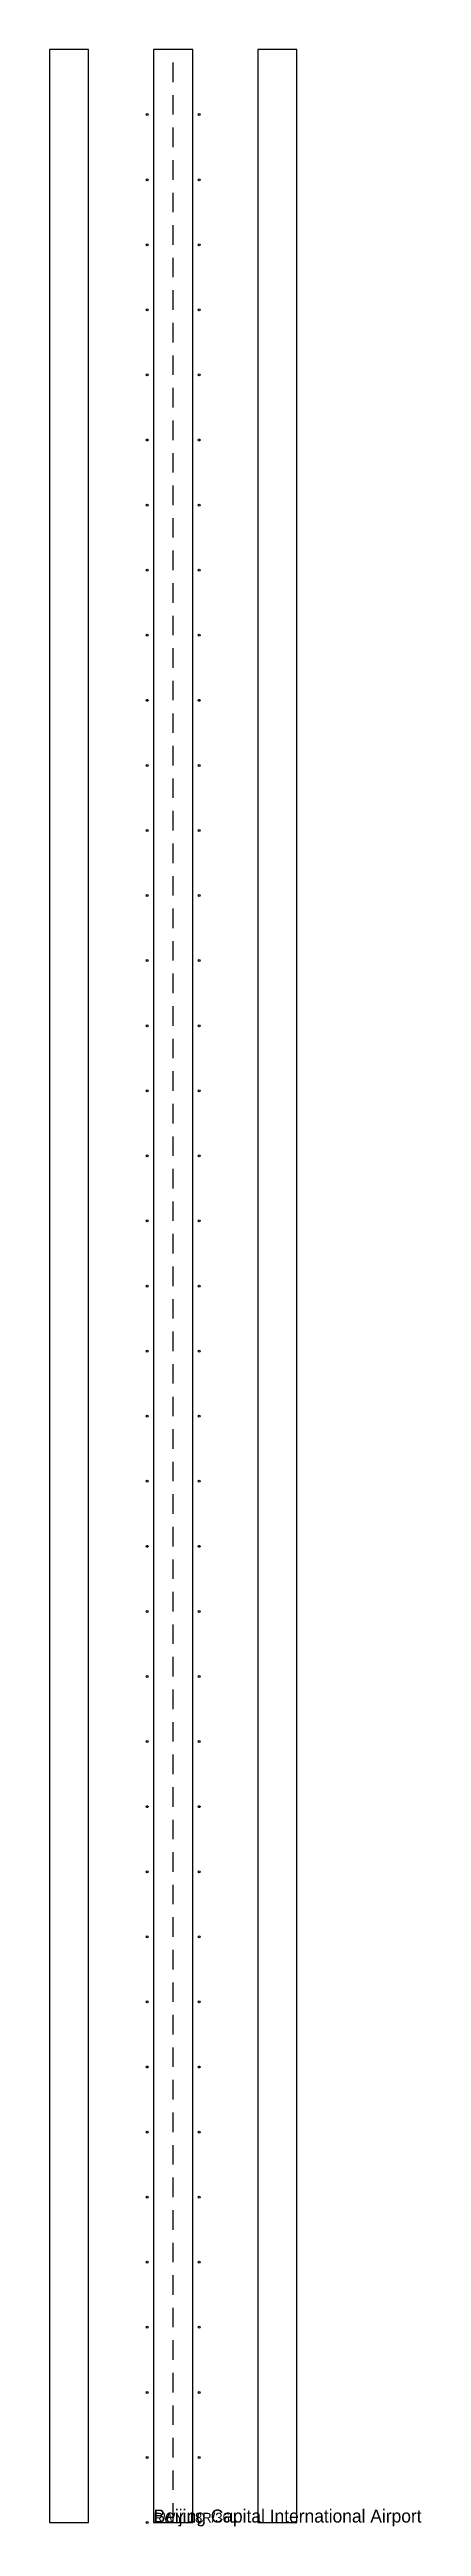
# Model space of a CAD drawing. Header units: metres. Extents: x -160 to 412, y -6 to 3800.
import ezdxf

# ---------------------------------------------------------------- set-up
doc = ezdxf.new("R2010")
doc.units = ezdxf.units.M
for name, color, linetype in [('LIGHTS', 3, 'Continuous'), ('MARKINGS', 1, 'Continuous'), ('RUNWAY', 7, 'Continuous'), ('TAXIWAYS', 7, 'Continuous'), ('TEXT', 4, 'Continuous')]:
    doc.layers.add(name, color=color, linetype=linetype)

msp = doc.modelspace()

# ---------------------------------------------------------------- linework, layer by layer
at = {"layer": 'LIGHTS'}
for centre in [(-10, 3700), (70, 3700), (-10, 3600), (70, 3600), (-10, 3500), (70, 3500), (-10, 3400), (70, 3400), (-10, 3300), (70, 3300), (-10, 3200), (70, 3200), (-10, 3100), (70, 3100), (-10, 3000), (70, 3000), (-10, 2900), (70, 2900), (-10, 2800), (70, 2800), (-10, 2700), (70, 2700), (-10, 2600), (70, 2600), (-10, 2500), (70, 2500), (-10, 2400), (70, 2400), (-10, 2300), (70, 2300), (-10, 2200), (70, 2200), (-10, 2100), (70, 2100), (-10, 2000), (70, 2000), (-10, 1900), (70, 1900), (-10, 1800), (70, 1800), (-10, 1700), (70, 1700), (-10, 1600), (70, 1600), (-10, 1500), (70, 1500), (-10, 1400), (70, 1400), (-10, 1300), (70, 1300), (-10, 1200), (70, 1200), (-10, 1100), (70, 1100), (-10, 1000), (70, 1000), (-10, 900), (70, 900), (-10, 800), (70, 800), (-10, 700), (70, 700), (-10, 600), (70, 600), (-10, 500), (70, 500), (-10, 400), (70, 400), (-10, 300), (70, 300), (-10, 200), (70, 200), (-10, 100), (70, 100), (-10, 0), (70, 0)]:
    msp.add_circle(centre, 1.5, dxfattribs=at)
at = {"layer": 'MARKINGS'}
for p, q in [((30, 3750), (30, 3780)), ((30, 3700), (30, 3730)), ((30, 3650), (30, 3680)), ((30, 3600), (30, 3630)), ((30, 3550), (30, 3580)), ((30, 3500), (30, 3530)), ((30, 3450), (30, 3480)), ((30, 3400), (30, 3430)), ((30, 3350), (30, 3380)), ((30, 3300), (30, 3330)), ((30, 3250), (30, 3280)), ((30, 3200), (30, 3230)), ((30, 3150), (30, 3180)), ((30, 3100), (30, 3130)), ((30, 3050), (30, 3080)), ((30, 3000), (30, 3030)), ((30, 2950), (30, 2980)), ((30, 2900), (30, 2930)), ((30, 2850), (30, 2880)), ((30, 2800), (30, 2830)), ((30, 2750), (30, 2780)), ((30, 2700), (30, 2730)), ((30, 2650), (30, 2680)), ((30, 2600), (30, 2630)), ((30, 2550), (30, 2580)), ((30, 2500), (30, 2530)), ((30, 2450), (30, 2480)), ((30, 2400), (30, 2430)), ((30, 2350), (30, 2380)), ((30, 2300), (30, 2330)), ((30, 2250), (30, 2280)), ((30, 2200), (30, 2230)), ((30, 2150), (30, 2180)), ((30, 2100), (30, 2130)), ((30, 2050), (30, 2080)), ((30, 2000), (30, 2030)), ((30, 1950), (30, 1980)), ((30, 1900), (30, 1930)), ((30, 1850), (30, 1880)), ((30, 1800), (30, 1830)), ((30, 1750), (30, 1780)), ((30, 1700), (30, 1730)), ((30, 1650), (30, 1680)), ((30, 1600), (30, 1630)), ((30, 1550), (30, 1580)), ((30, 1500), (30, 1530)), ((30, 1450), (30, 1480)), ((30, 1400), (30, 1430)), ((30, 1350), (30, 1380)), ((30, 1300), (30, 1330)), ((30, 1250), (30, 1280)), ((30, 1200), (30, 1230)), ((30, 1150), (30, 1180)), ((30, 1100), (30, 1130)), ((30, 1050), (30, 1080)), ((30, 1000), (30, 1030)), ((30, 950), (30, 980)), ((30, 900), (30, 930)), ((30, 850), (30, 880)), ((30, 800), (30, 830)), ((30, 750), (30, 780)), ((30, 700), (30, 730)), ((30, 650), (30, 680)), ((30, 600), (30, 630)), ((30, 550), (30, 580)), ((30, 500), (30, 530)), ((30, 450), (30, 480)), ((30, 400), (30, 430)), ((30, 350), (30, 380)), ((30, 300), (30, 330)), ((30, 250), (30, 280)), ((30, 200), (30, 230)), ((30, 150), (30, 180)), ((30, 100), (30, 130)), ((30, 50), (30, 80)), ((30, 0), (30, 30))]:
    msp.add_line(p, q, dxfattribs=at)
at = {"layer": 'RUNWAY'}
msp.add_lwpolyline([(0, 0), (60, 0), (60, 3800), (0, 3800)], close=True, dxfattribs=at)
at = {"layer": 'TAXIWAYS'}
for points in [[(-160, 0), (-100, 0), (-100, 3800), (-160, 3800)], [(160, 0), (220, 0), (220, 3800), (160, 3800)]]:
    msp.add_lwpolyline(points, close=True, dxfattribs=at)

# ---------------------------------------------------------------- texts
at = {"layer": 'TEXT'}
for s, height in [('RWY 18R/36L', 15), ('Beijing Capital International Airport', 20)]:
    msp.add_text(s, height=height, dxfattribs=at).set_placement((0, 0))

doc.saveas('drawing.dxf')
